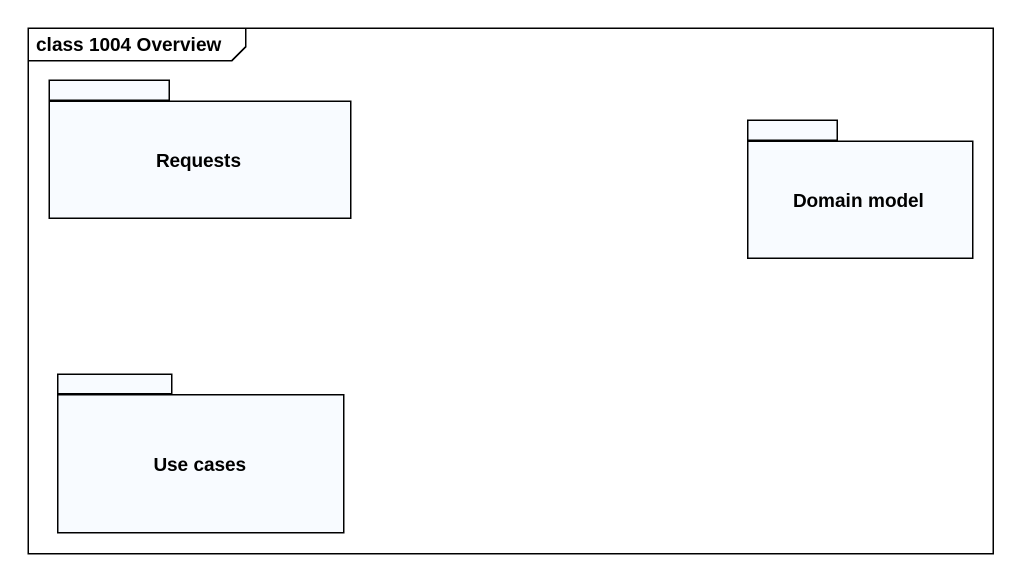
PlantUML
@startuml
mainframe class 1004 Overview
package Requests {
}
package "Domain model" as Domain_model {
}
package "Use cases" as Use_cases {
}
@enduml
